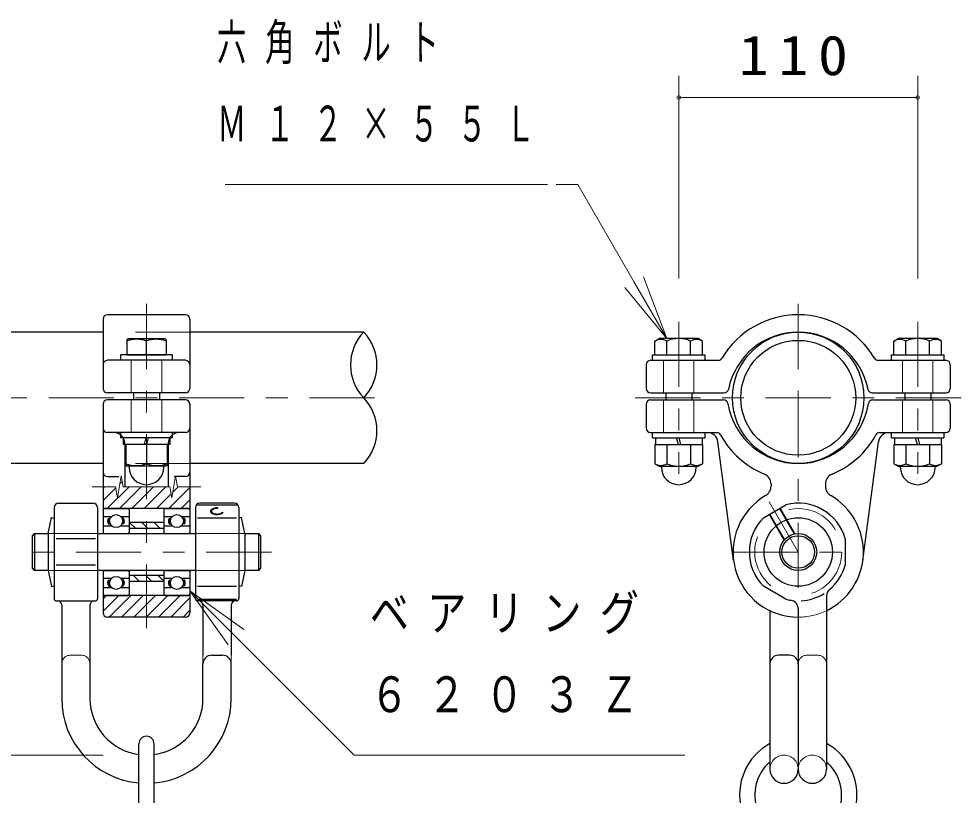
# Model space of a CAD drawing. Units: millimetres on the paper, with parts at other scales. Extents: x 200 to 813, y 141 to 438.
# Drawn here: x 483.64 to 527.01, y 252.77 to 288.51 of the extents above; entities that cross this region are included whole.
import ezdxf

# ---------------------------------------------------------------- set-up
doc = ezdxf.new("R2010")
doc.units = ezdxf.units.MM
doc.linetypes.add('USER1', pattern=[4.5, 2.5, -2])
doc.linetypes.add('USER2', pattern=[6, 3, -1, 1, -1])
doc.layers.add('線', color=2, linetype='Continuous', lineweight=25)
doc.layers.add('補助', color=2, linetype='Continuous', lineweight=13)
doc.styles.add('ＭＳ ゴシック', font='')
doc.styles.get('ＭＳ ゴシック').set_extended_font_data('MS Gothic')

# ---------------------------------------------------------------- blocks, each defined once
blk = doc.blocks.new('dimension_origin')
at = {"color": 0, "linetype": 'Continuous', "lineweight": -2}
blk.add_circle((0, 0), 1.25, dxfattribs=at)

msp = doc.modelspace()

# ---------------------------------------------------------------- linework, layer by layer
at = {"layer": '線', "color": 1, "linetype": 'USER2', "lineweight": 13}
for p, q in [((489.513, 275.386), (489.513, 260.461)), ((519.513, 275.386), (519.513, 270.811)), ((514.013, 274.561), (514.013, 267.561)), ((525.013, 274.561), (525.013, 267.561)), ((519.513, 271.311), (519.513, 260.478)), ((500.013, 271.061), (479.013, 271.061)), ((512.013, 271.061), (527.013, 271.061)), ((519.513, 263.961), (518.178, 266.272)), ((495.263, 263.961), (483.763, 263.961)), ((516.487, 263.961), (522.539, 263.961))]:
    msp.add_line(p, q, dxfattribs=at)
at = {"layer": '線', "color": 7}
for p, q in [((487.513, 274.686), (487.513, 271.486)), ((491.313, 274.886), (487.713, 274.886)), ((491.513, 274.686), (491.513, 271.486)), ((487.513, 274.086), (479.513, 274.086)), ((499.513, 274.086), (491.513, 274.086)), ((491.313, 272.786), (487.713, 272.786)), ((512.513, 272.586), (512.513, 271.486)), ((512.713, 272.786), (515.832, 272.786)), ((523.193, 272.786), (526.313, 272.786)), ((526.513, 272.586), (526.513, 271.486)), ((491.313, 271.286), (487.713, 271.286)), ((512.713, 271.286), (516.104, 271.286)), ((522.921, 271.286), (526.313, 271.286)), ((487.513, 270.761), (487.513, 264.811)), ((491.313, 270.961), (487.713, 270.961)), ((491.513, 270.761), (491.513, 264.811)), ((512.513, 270.761), (512.513, 269.661)), ((512.713, 270.961), (516.081, 270.961)), ((522.944, 270.961), (526.313, 270.961)), ((526.513, 270.761), (526.513, 269.661)), ((491.313, 269.461), (487.713, 269.461)), ((512.713, 269.461), (515.761, 269.461)), ((523.264, 269.461), (526.313, 269.461)), ((488.513, 268.961), (488.513, 266.961)), ((490.513, 268.961), (490.513, 266.961)), ((516.538, 263.569), (515.82, 269.026)), ((522.487, 263.569), (523.205, 269.026)), ((487.513, 268.036), (479.513, 268.036)), ((499.513, 268.036), (491.513, 268.036)), ((518.263, 267.084), (518.263, 266.992)), ((520.763, 267.084), (520.763, 266.992)), ((485.263, 266.011), (485.263, 261.811)), ((485.463, 266.211), (487.063, 266.211)), ((487.263, 266.011), (487.263, 261.811)), ((491.763, 266.011), (491.763, 261.811)), ((493.563, 266.211), (491.963, 266.211)), ((493.763, 266.011), (493.763, 261.811)), ((517.909, 265.539), (518.948, 266.139)), ((484.987, 264.809), (485.14, 265.546)), ((485.14, 265.546), (485.263, 265.52)), ((485.263, 265.52), (485.263, 262.401)), ((493.885, 265.546), (493.763, 265.52)), ((493.763, 265.52), (493.763, 262.401)), ((494.038, 264.809), (493.885, 265.546)), ((484.263, 264.711), (484.363, 264.811)), ((484.263, 263.211), (484.263, 264.711)), ((484.363, 264.811), (484.987, 264.811)), ((484.987, 264.809), (484.987, 263.113)), ((494.038, 264.809), (494.038, 263.113)), ((494.039, 264.811), (494.663, 264.811)), ((494.663, 264.811), (494.763, 264.711)), ((494.763, 264.711), (494.763, 263.211)), ((521.681, 264.561), (521.681, 263.361)), ((484.363, 263.111), (484.263, 263.211)), ((484.987, 263.111), (484.363, 263.111)), ((484.987, 263.113), (485.14, 262.375)), ((487.513, 263.111), (487.513, 261.161)), ((491.513, 263.111), (491.513, 261.161)), ((494.038, 263.113), (493.885, 262.375)), ((494.663, 263.111), (494.039, 263.111)), ((494.763, 263.211), (494.663, 263.111)), ((485.14, 262.375), (485.263, 262.401)), ((493.885, 262.375), (493.763, 262.401)), ((518.948, 261.783), (517.909, 262.383)), ((485.363, 261.711), (487.163, 261.711)), ((493.663, 261.711), (491.863, 261.711)), ((520.813, 261.928), (520.813, 253.961)), ((485.613, 261.511), (485.613, 257.211)), ((486.913, 261.511), (486.913, 257.211)), ((492.113, 261.511), (492.113, 259.211)), ((493.413, 261.511), (493.413, 259.211)), ((518.213, 261.257), (518.213, 253.961)), ((519.513, 261.341), (519.513, 253.961)), ((491.313, 260.961), (487.713, 260.961)), ((519.513, 260.961), (519.513, 253.961)), ((492.513, 259.211), (493.013, 259.211)), ((519.113, 259.211), (518.613, 259.211)), ((492.113, 257.211), (492.113, 258.811)), ((493.413, 257.211), (493.413, 258.811))]:
    msp.add_line(p, q, dxfattribs=at)
at = {"layer": '線', "color": 4, "linetype": 'USER1', "lineweight": 13}
for p, q in [((491.513, 274.086), (487.513, 274.086)), ((488.813, 272.786), (488.813, 271.286)), ((490.213, 272.786), (490.213, 271.286)), ((513.313, 272.786), (513.313, 271.286)), ((514.713, 272.786), (514.713, 271.286)), ((524.313, 272.786), (524.313, 271.286)), ((525.713, 272.786), (525.713, 271.286)), ((488.813, 270.961), (488.813, 269.461)), ((490.213, 270.961), (490.213, 269.461)), ((513.313, 270.961), (513.313, 269.461)), ((514.713, 270.961), (514.713, 269.461)), ((524.313, 270.961), (524.313, 269.461)), ((525.713, 270.961), (525.713, 269.461)), ((491.513, 268.036), (487.513, 268.036)), ((519.333, 264.791), (518.654, 265.969)), ((519.375, 264.799), (518.688, 265.989)), ((518.855, 264.499), (518.169, 265.689)), ((518.883, 264.531), (518.203, 265.709)), ((484.987, 264.811), (487.263, 264.811)), ((491.763, 264.811), (494.039, 264.811)), ((487.263, 263.111), (484.987, 263.111)), ((494.039, 263.111), (491.763, 263.111)), ((486.513, 259.211), (486.013, 259.211)), ((492.113, 259.211), (492.113, 257.211)), ((493.413, 259.211), (493.413, 257.211)), ((519.913, 259.211), (520.413, 259.211)), ((485.613, 257.211), (485.613, 258.811)), ((486.913, 257.211), (486.913, 258.811))]:
    msp.add_line(p, q, dxfattribs=at)
at = {"layer": '線'}
for p, q in [((488.613, 273.736), (488.663, 273.786)), ((488.613, 273.736), (488.613, 273.036)), ((488.663, 273.786), (490.363, 273.786)), ((490.413, 273.736), (490.363, 273.786)), ((490.413, 273.736), (490.413, 273.036)), ((512.916, 273.672), (513.113, 273.786)), ((514.913, 273.786), (513.113, 273.786)), ((515.11, 273.672), (514.913, 273.786)), ((523.916, 273.672), (524.113, 273.786)), ((525.913, 273.786), (524.113, 273.786)), ((526.11, 273.672), (525.913, 273.786)), ((489.513, 273.036), (489.513, 273.672)), ((512.916, 273.036), (512.916, 273.672)), ((513.464, 273.036), (513.464, 273.672)), ((514.561, 273.036), (514.561, 273.672)), ((515.11, 273.036), (515.11, 273.672)), ((523.916, 273.036), (523.916, 273.672)), ((524.464, 273.036), (524.464, 273.672)), ((525.561, 273.036), (525.561, 273.672)), ((526.11, 273.036), (526.11, 273.672)), ((490.713, 273.036), (488.313, 273.036)), ((488.313, 273.036), (488.313, 272.786)), ((488.613, 273.036), (490.413, 273.036)), ((490.713, 272.786), (490.713, 273.036)), ((512.813, 273.036), (515.213, 273.036)), ((512.813, 272.786), (512.813, 273.036)), ((512.916, 273.036), (515.11, 273.036)), ((515.213, 273.036), (515.213, 272.786)), ((523.813, 273.036), (526.213, 273.036)), ((523.813, 272.786), (523.813, 273.036)), ((523.916, 273.036), (526.11, 273.036)), ((526.213, 273.036), (526.213, 272.786)), ((490.713, 272.786), (488.313, 272.786)), ((512.813, 272.786), (515.213, 272.786)), ((523.813, 272.786), (526.213, 272.786)), ((488.913, 271.286), (488.913, 270.961)), ((490.113, 271.286), (490.113, 270.961)), ((513.413, 271.286), (513.413, 270.961)), ((514.613, 271.286), (514.613, 270.961)), ((524.413, 271.286), (524.413, 270.961)), ((525.613, 271.286), (525.613, 270.961)), ((490.713, 269.461), (488.313, 269.461)), ((488.313, 269.461), (488.313, 269.211)), ((490.713, 269.211), (490.713, 269.461)), ((512.813, 269.461), (515.213, 269.461)), ((512.813, 269.211), (512.813, 269.461)), ((515.213, 269.461), (515.213, 269.211)), ((523.813, 269.461), (526.213, 269.461)), ((523.813, 269.211), (523.813, 269.461)), ((526.213, 269.461), (526.213, 269.211)), ((490.713, 269.211), (488.313, 269.211)), ((490.588, 269.211), (488.438, 269.211)), ((488.438, 269.211), (488.438, 268.911)), ((489.415, 268.911), (489.496, 269.211)), ((489.529, 268.911), (489.61, 269.211)), ((490.588, 269.211), (490.588, 268.911)), ((512.813, 269.211), (515.213, 269.211)), ((512.938, 269.211), (515.088, 269.211)), ((512.938, 269.211), (512.938, 268.911)), ((513.996, 268.911), (513.915, 269.211)), ((514.11, 268.911), (514.029, 269.211)), ((515.088, 269.211), (515.088, 268.911)), ((523.813, 269.211), (526.213, 269.211)), ((523.938, 269.211), (526.088, 269.211)), ((523.938, 269.211), (523.938, 268.911)), ((524.996, 268.911), (524.915, 269.211)), ((525.11, 268.911), (525.029, 269.211)), ((526.088, 269.211), (526.088, 268.911)), ((490.588, 268.911), (488.438, 268.911)), ((488.563, 268.911), (488.563, 267.939)), ((490.463, 268.911), (488.563, 268.911)), ((489.513, 268.911), (489.513, 268.024)), ((490.463, 268.911), (490.463, 267.939)), ((512.916, 268.911), (515.11, 268.911)), ((512.916, 268.911), (512.916, 268.024)), ((512.938, 268.911), (515.088, 268.911)), ((513.464, 268.911), (513.464, 268.024)), ((514.561, 268.911), (514.561, 268.024)), ((515.11, 268.911), (515.11, 268.024)), ((523.916, 268.911), (526.11, 268.911)), ((523.916, 268.911), (523.916, 268.024)), ((523.938, 268.911), (526.088, 268.911)), ((524.464, 268.911), (524.464, 268.024)), ((525.561, 268.911), (525.561, 268.024)), ((526.11, 268.911), (526.11, 268.024)), ((488.563, 267.939), (488.613, 267.911)), ((490.413, 267.911), (488.613, 267.911)), ((488.713, 267.861), (488.713, 267.911)), ((490.313, 267.861), (490.313, 267.911)), ((490.463, 267.939), (490.413, 267.911)), ((512.916, 268.024), (513.113, 267.911)), ((513.113, 267.911), (514.913, 267.911)), ((513.213, 267.861), (513.213, 267.911)), ((514.813, 267.861), (514.813, 267.911)), ((515.11, 268.024), (514.913, 267.911)), ((523.916, 268.024), (524.113, 267.911)), ((524.113, 267.911), (525.913, 267.911)), ((524.213, 267.861), (524.213, 267.911)), ((525.813, 267.861), (525.813, 267.911)), ((526.11, 268.024), (525.913, 267.911)), ((487.713, 267.432), (488.236, 267.432)), ((491.313, 267.432), (490.789, 267.432)), ((491.513, 265.961), (487.513, 265.961)), ((487.513, 265.901), (487.513, 264.811)), ((487.573, 265.961), (488.653, 265.961)), ((488.713, 265.901), (488.713, 264.811)), ((490.313, 265.901), (490.313, 264.811)), ((490.373, 265.961), (491.453, 265.961)), ((491.513, 265.901), (491.513, 264.811)), ((491.863, 266.139), (493.663, 266.139)), ((487.513, 265.602), (487.904, 265.602)), ((487.752, 265.51), (487.839, 265.51)), ((488.322, 265.602), (488.713, 265.602)), ((488.473, 265.51), (488.387, 265.51)), ((490.313, 265.602), (490.704, 265.602)), ((490.552, 265.51), (490.639, 265.51)), ((491.122, 265.602), (491.513, 265.602)), ((491.273, 265.51), (491.187, 265.51)), ((491.863, 265.539), (493.663, 265.539)), ((487.513, 265.169), (487.904, 265.169)), ((487.752, 265.261), (487.839, 265.261)), ((488.322, 265.169), (488.713, 265.169)), ((488.473, 265.261), (488.387, 265.261)), ((488.713, 265.321), (488.713, 264.811)), ((490.313, 265.321), (488.713, 265.321)), ((490.313, 265.041), (488.713, 265.041)), ((490.313, 265.321), (490.313, 264.811)), ((490.313, 265.169), (490.704, 265.169)), ((490.552, 265.261), (490.639, 265.261)), ((491.122, 265.169), (491.513, 265.169)), ((491.273, 265.261), (491.187, 265.261)), ((484.363, 264.811), (484.363, 263.111)), ((487.263, 264.811), (487.514, 264.811)), ((487.514, 264.811), (491.513, 264.811)), ((487.573, 264.811), (488.653, 264.811)), ((490.373, 264.811), (491.453, 264.811)), ((491.513, 264.811), (491.763, 264.811)), ((494.663, 264.811), (494.663, 263.111)), ((487.163, 264.561), (485.363, 264.561)), ((487.163, 263.361), (485.363, 263.361)), ((487.514, 263.111), (487.263, 263.111)), ((487.513, 263.111), (487.513, 262.021)), ((491.513, 263.111), (487.514, 263.111)), ((487.573, 263.111), (488.653, 263.111)), ((488.713, 263.111), (488.713, 262.021)), ((488.713, 263.111), (488.713, 262.601)), ((490.313, 262.881), (488.713, 262.881)), ((490.313, 263.111), (490.313, 262.601)), ((490.313, 263.111), (490.313, 262.021)), ((490.373, 263.111), (491.453, 263.111)), ((491.513, 263.111), (491.513, 262.021)), ((491.763, 263.111), (491.513, 263.111)), ((487.513, 262.752), (487.904, 262.752)), ((487.752, 262.66), (487.839, 262.66)), ((488.322, 262.752), (488.713, 262.752)), ((488.473, 262.66), (488.387, 262.66)), ((490.313, 262.601), (488.713, 262.601)), ((490.313, 262.752), (490.704, 262.752)), ((490.552, 262.66), (490.639, 262.66)), ((491.122, 262.752), (491.513, 262.752)), ((491.273, 262.66), (491.187, 262.66)), ((487.513, 262.319), (487.904, 262.319)), ((487.752, 262.411), (487.839, 262.411)), ((488.322, 262.319), (488.713, 262.319)), ((488.473, 262.411), (488.387, 262.411)), ((490.313, 262.319), (490.704, 262.319)), ((490.552, 262.411), (490.639, 262.411)), ((491.122, 262.319), (491.513, 262.319)), ((491.273, 262.411), (491.187, 262.411)), ((491.863, 262.383), (493.663, 262.383)), ((491.513, 261.961), (487.513, 261.961)), ((487.573, 261.961), (488.653, 261.961)), ((490.373, 261.961), (491.453, 261.961)), ((491.863, 261.783), (493.663, 261.783)), ((489.163, 250.427), (489.163, 255.127)), ((489.863, 250.427), (489.863, 255.127))]:
    msp.add_line(p, q, dxfattribs=at)
at = {"layer": '線', "lineweight": 13}
for p, q in [((488.174, 266.461), (488.351, 267.461)), ((488.351, 267.461), (488.439, 266.961)), ((490.674, 266.461), (490.851, 267.461)), ((490.851, 267.461), (490.939, 266.961)), ((488.086, 266.961), (487.013, 266.961)), ((488.086, 266.961), (488.174, 266.461)), ((489.513, 266.961), (488.439, 266.961)), ((490.586, 266.961), (489.513, 266.961)), ((490.586, 266.961), (490.674, 266.461)), ((492.013, 266.961), (490.939, 266.961))]:
    msp.add_line(p, q, dxfattribs=at)
at = {"layer": '線'}
for points in [[(492.813, 265.986), (492.769, 265.989), (492.726, 265.987), (492.683, 265.983), (492.642, 265.976), (492.604, 265.966), (492.568, 265.953), (492.537, 265.938), (492.511, 265.92), (492.49, 265.901), (492.475, 265.881), (492.466, 265.86), (492.463, 265.838), (492.466, 265.816), (492.476, 265.795), (492.491, 265.775), (492.513, 265.756), (492.539, 265.738), (492.571, 265.723), (492.606, 265.711), (492.645, 265.701), (492.686, 265.694), (492.729, 265.69), (492.772, 265.689), (492.816, 265.691), (492.858, 265.696), (492.898, 265.705), (492.935, 265.716), (492.969, 265.73), (492.998, 265.746), (493.023, 265.764), (493.035, 265.776), (493.045, 265.789)], [(492.813, 265.966), (492.775, 265.968), (492.736, 265.968), (492.698, 265.965), (492.662, 265.958), (492.628, 265.95), (492.597, 265.939), (492.569, 265.925), (492.546, 265.91), (492.527, 265.893), (492.513, 265.875), (492.505, 265.857), (492.503, 265.838), (492.506, 265.818), (492.514, 265.8), (492.529, 265.782), (492.548, 265.765), (492.572, 265.75), (492.6, 265.737), (492.631, 265.726), (492.666, 265.718), (492.702, 265.712), (492.74, 265.709), (492.779, 265.709), (492.817, 265.711), (492.853, 265.717), (492.888, 265.725), (492.92, 265.735), (492.949, 265.748), (492.974, 265.763), (492.994, 265.779), (492.998, 265.784), (493.003, 265.789)]]:
    msp.add_lwpolyline(points, dxfattribs=at)
for centre, radius in [((519.513, 271.061), 3.025), ((519.513, 271.061), 2.645), ((488.113, 265.386), 0.301), ((490.913, 265.386), 0.301), ((519.513, 263.961), 1.575), ((519.513, 263.961), 0.85), ((519.513, 263.961), 0.75), ((488.113, 262.536), 0.301), ((490.913, 262.536), 0.301)]:
    msp.add_circle(centre, radius, dxfattribs=at)
at = {"layer": '線', "color": 4, "linetype": 'USER1', "lineweight": 13}
msp.add_circle((519.513, 263.961), 2, dxfattribs=at)
at = {"layer": '線', "color": 7}
msp.add_circle((519.513, 263.961), 0.85, dxfattribs=at)
for centre, radius, start, end in [((487.713, 274.686), 0.2, 90, 180), ((491.313, 274.686), 0.2, 0, 90), ((519.513, 270.811), 4.075, 30.5821, 149.4179), ((519.513, 270.811), 3.275, 11.2006, 168.7994), ((515.832, 272.986), 0.2, 270, 329.4179), ((523.193, 272.986), 0.2, 210.5821, 270), ((487.713, 272.586), 0.2, 90, 180), ((491.313, 272.586), 0.2, 0, 90), ((512.713, 272.586), 0.2, 90, 180), ((526.313, 272.586), 0.2, 0, 90), ((487.713, 271.486), 0.2, 180, 270), ((491.313, 271.486), 0.2, 270, 0), ((512.713, 271.486), 0.2, 180, 270), ((516.104, 271.486), 0.2, 270, 348.7994), ((522.921, 271.486), 0.2, 191.2006, 270), ((526.313, 271.486), 0.2, 270, 0), ((487.713, 270.761), 0.2, 90, 180), ((491.313, 270.761), 0.2, 0, 90), ((512.713, 270.761), 0.2, 90, 180), ((516.081, 270.761), 0.2, 9.1067, 90), ((519.513, 271.311), 3.275, 189.1067, 350.8933), ((522.944, 270.761), 0.2, 90, 170.8933), ((526.313, 270.761), 0.2, 0, 90), ((487.713, 269.661), 0.2, 180, 270), ((488.013, 268.961), 0.5, 0, 90), ((491.013, 268.961), 0.5, 90, 180), ((491.313, 269.661), 0.2, 270, 0), ((512.713, 269.661), 0.2, 180, 270), ((515.324, 268.961), 0.5, 7.5002, 90), ((515.761, 269.261), 0.2, 28.6548, 90), ((523.264, 269.261), 0.2, 90, 151.3451), ((523.701, 268.961), 0.5, 90, 172.4998), ((526.313, 269.661), 0.2, 270, 0), ((519.513, 271.311), 4.075, 208.6549, 247.5105), ((519.513, 271.311), 4.075, 292.4895, 331.3451), ((517.763, 267.084), 0.5, 0, 67.5105), ((521.263, 267.084), 0.5, 112.4895, 180), ((517.763, 266.992), 0.5, 300, 0), ((521.263, 266.992), 0.5, 180, 240), ((519.513, 263.961), 3, 120, 270), ((519.513, 263.961), 3, 295.6793, 60), ((485.463, 266.011), 0.2, 90, 180), ((487.063, 266.011), 0.2, 0, 90), ((491.963, 266.011), 0.2, 90, 180), ((493.563, 266.011), 0.2, 0, 90), ((519.513, 263.961), 2.25, 15.466, 104.534), ((519.513, 263.961), 2.25, 135.466, 224.534), ((519.513, 263.961), 2.25, 309.9045, 344.534), ((519.513, 263.961), 2.25, 273.4124, 301.908), ((521.213, 261.928), 0.4, 129.9045, 180), ((485.363, 261.811), 0.1, 180, 270), ((485.413, 261.511), 0.2, 0, 90), ((487.113, 261.511), 0.2, 90, 180), ((487.163, 261.811), 0.1, 270, 0), ((491.863, 261.811), 0.1, 180, 270), ((491.913, 261.511), 0.2, 0, 90), ((493.613, 261.511), 0.2, 90, 180), ((493.663, 261.811), 0.1, 270, 0), ((519.513, 263.961), 2.25, 255.466, 261.3184), ((519.113, 261.341), 0.4, 0, 81.3184), ((487.713, 261.161), 0.2, 180, 270), ((491.313, 261.161), 0.2, 270, 0), ((492.513, 258.811), 0.4, 90, 180), ((493.013, 258.811), 0.4, 0, 90), ((518.613, 258.811), 0.4, 90, 180), ((519.113, 258.811), 0.4, 0, 90), ((489.513, 257.211), 3.9, 180, 264.8511), ((489.513, 257.211), 2.6, 180, 262.2636), ((489.513, 257.211), 2.6, 277.7364, 0), ((489.513, 257.211), 3.9, 275.1489, 0), ((518.863, 253.961), 0.65, 180, 0), ((520.163, 253.961), 0.65, 180, 0)]:
    msp.add_arc(centre, radius, start, end, dxfattribs=at)
at = {"layer": '線'}
for centre, radius, start, end in [((489.063, 272.525), 1.232, 68.5824, 111.4176), ((489.963, 272.525), 1.232, 68.5824, 111.4177), ((501.083, 272.573), 2.18, 136.071, 223.929), ((497.943, 272.573), 2.18, 316.071, 43.929), ((513.19, 273.197), 0.548, 60, 120), ((514.013, 272.406), 1.38, 66.5735, 113.4265), ((514.835, 273.197), 0.548, 60, 120), ((524.19, 273.197), 0.548, 60, 120), ((525.013, 272.406), 1.38, 66.5735, 113.4265), ((525.835, 273.197), 0.548, 60, 120), ((497.943, 269.548), 2.18, 316.071, 43.929), ((487.713, 267.632), 0.2, 180, 270), ((489.038, 269.311), 1.372, 249.7445, 290.2556), ((489.513, 267.861), 0.8, 180, 0), ((489.988, 269.311), 1.372, 249.7445, 290.2556), ((491.313, 267.632), 0.2, 270, 0), ((513.19, 268.499), 0.548, 240, 300), ((514.013, 267.861), 0.8, 180, 0), ((514.013, 269.29), 1.38, 246.5735, 293.4265), ((514.835, 268.499), 0.548, 240, 300), ((524.19, 268.499), 0.548, 240, 300), ((525.013, 267.861), 0.8, 180, 0), ((525.013, 269.29), 1.38, 246.5735, 293.4265), ((525.835, 268.499), 0.548, 240, 300), ((487.573, 265.901), 0.06, 90, 180), ((488.653, 265.901), 0.06, 0, 90), ((490.373, 265.901), 0.06, 90, 180), ((491.453, 265.901), 0.06, 0, 90), ((488.027, 265.386), 0.301, 155.5238, 204.4762), ((488.07, 265.386), 0.301, 155.5238, 204.4762), ((488.156, 265.386), 0.301, 335.5238, 24.4763), ((488.199, 265.386), 0.301, 335.5238, 24.4763), ((490.827, 265.386), 0.301, 155.5238, 204.4762), ((490.87, 265.386), 0.301, 155.5238, 204.4762), ((490.956, 265.386), 0.301, 335.5238, 24.4763), ((490.999, 265.386), 0.301, 335.5238, 24.4763), ((487.573, 264.871), 0.06, 180, 270), ((488.653, 264.871), 0.06, 270, 0), ((490.373, 264.871), 0.06, 180, 270), ((491.453, 264.871), 0.06, 270, 0), ((487.573, 263.051), 0.06, 90, 180), ((488.653, 263.051), 0.06, 0, 90), ((490.373, 263.051), 0.06, 90, 180), ((491.453, 263.051), 0.06, 0, 90), ((488.027, 262.536), 0.301, 155.5238, 204.4762), ((488.07, 262.536), 0.301, 155.5238, 204.4762), ((488.156, 262.536), 0.301, 335.5238, 24.4763), ((488.199, 262.536), 0.301, 335.5238, 24.4763), ((490.827, 262.536), 0.301, 155.5238, 204.4762), ((490.87, 262.536), 0.301, 155.5238, 204.4762), ((490.956, 262.536), 0.301, 335.5238, 24.4763), ((490.999, 262.536), 0.301, 335.5238, 24.4763), ((487.573, 262.021), 0.06, 180, 270), ((488.653, 262.021), 0.06, 270, 0), ((490.373, 262.021), 0.06, 180, 270), ((491.453, 262.021), 0.06, 270, 0), ((489.513, 255.127), 0.35, 0, 180), ((519.513, 252.777), 2.7, 118.7822, 61.2178), ((519.513, 252.777), 2, 130.5416, 49.4584)]:
    msp.add_arc(centre, radius, start, end, dxfattribs=at)
at = {"layer": '線', "color": 4, "linetype": 'USER1', "lineweight": 13}
for centre, radius, start, end in [((519.513, 263.961), 3, 270, 295.6793), ((486.013, 258.811), 0.4, 90, 180), ((486.513, 258.811), 0.4, 0, 90), ((519.913, 258.811), 0.4, 90, 180), ((520.413, 258.811), 0.4, 0, 90), ((518.863, 253.961), 0.65, 0, 180), ((520.163, 253.961), 0.65, 0, 180)]:
    msp.add_arc(centre, radius, start, end, dxfattribs=at)
at = {"layer": '補助'}
for p, q in [((514.013, 276.561), (514.013, 285.886)), ((525.013, 276.561), (525.013, 285.886)), ((514.013, 284.886), (525.013, 284.886)), ((493.136, 280.886), (507.972, 280.886)), ((509.365, 280.886), (508.365, 280.886)), ((511.964, 276.384), (509.365, 280.886)), ((513.464, 273.786), (511.964, 276.384)), ((512.397, 276.634), (513.464, 273.786)), ((511.531, 276.134), (513.464, 273.786)), ((488.288, 267.105), (488.395, 267.212)), ((490.839, 267.393), (490.859, 267.413)), ((487.513, 266.895), (487.578, 266.961)), ((487.513, 266.33), (488.095, 266.912)), ((487.709, 265.961), (488.709, 266.961)), ((488.275, 265.961), (489.275, 266.961)), ((489.513, 266.633), (489.841, 266.961)), ((489.513, 266.067), (490.406, 266.961)), ((490.538, 265.961), (491.513, 266.936)), ((490.718, 266.706), (490.972, 266.961)), ((488.841, 265.961), (489.513, 266.633)), ((489.972, 265.961), (490.644, 266.633)), ((491.103, 265.961), (491.513, 266.37)), ((489.406, 265.961), (489.513, 266.067)), ((489.018, 265.041), (488.738, 265.321)), ((489.513, 265.112), (489.304, 265.321)), ((489.584, 265.041), (489.513, 265.112)), ((490.149, 265.041), (489.869, 265.321)), ((489.195, 262.601), (488.915, 262.881)), ((489.513, 262.849), (489.481, 262.881)), ((490.313, 262.615), (490.047, 262.881)), ((489.761, 262.601), (489.513, 262.849)), ((491.513, 262.166), (493.634, 260.044)), ((493.988, 260.398), (491.513, 262.166)), ((493.28, 259.691), (491.513, 262.166)), ((487.513, 261.804), (487.669, 261.961)), ((487.513, 261.238), (488.235, 261.961)), ((487.8, 260.961), (488.8, 261.961)), ((488.366, 260.961), (489.366, 261.961)), ((489.513, 261.541), (489.932, 261.961)), ((489.513, 260.976), (490.498, 261.961)), ((490.063, 260.961), (491.063, 261.961)), ((490.629, 260.961), (491.513, 261.844)), ((488.932, 260.961), (489.513, 261.541)), ((491.195, 260.961), (491.513, 261.279)), ((489.498, 260.961), (489.513, 260.976)), ((493.634, 260.044), (499.068, 254.611)), ((487.513, 254.611), (466.513, 254.611)), ((499.068, 254.611), (500.068, 254.611)), ((500.068, 254.611), (514.3, 254.611))]:
    msp.add_line(p, q, dxfattribs=at)

# ---------------------------------------------------------------- block references
at = {"layer": '補助', "xscale": 0.0667, "yscale": 0.0667}
msp.add_blockref('dimension_origin', (514.013, 284.886), dxfattribs=at)
at = {"layer": '補助', "xscale": 0.0667, "yscale": 0.0667, "rotation": 180}
msp.add_blockref('dimension_origin', (525.013, 284.886), dxfattribs=at)

# ---------------------------------------------------------------- texts
at = {"layer": '補助', "style": 'ＭＳ ゴシック'}
for s, insert, char_height, attachment_point in [('\\T1.64;\\W0.6;六角ボルト', (492.761, 288.261), 1.65, 1), ('\\T1.33;\\W1.1;110', (519.513, 285.886), 1.833, 8), ('\\T1.64;\\W0.6;Ｍ１２×５５Ｌ', (492.761, 284.511), 1.65, 1), ('\\T1.47;\\W0.8;ベアリング', (499.793, 261.986), 1.65, 1), ('\\T1.47;\\W0.8;６２０３Ｚ', (499.793, 258.236), 1.65, 1)]:
    msp.add_mtext(s, dxfattribs=dict(at, insert=insert, char_height=char_height, attachment_point=attachment_point))

doc.saveas('drawing.dxf')
